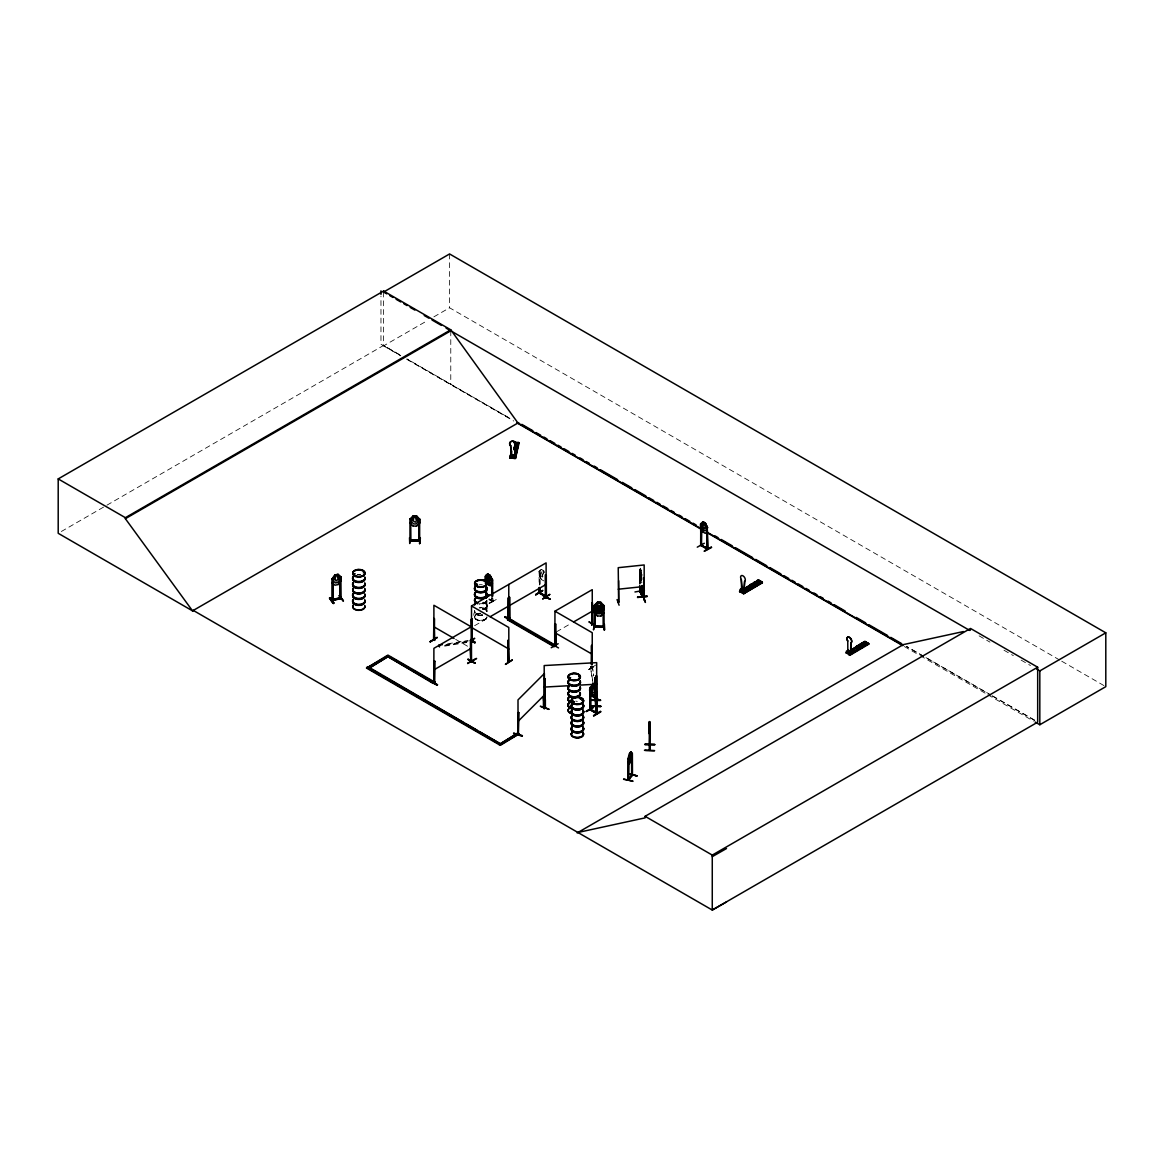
<?xml version="1.0" encoding="UTF-8"?>
<svg xmlns="http://www.w3.org/2000/svg" width="1164" height="1164" viewBox="0 0 1164 1164"><rect width="100%" height="100%" fill="white"/><g stroke="black" fill="none" stroke-linecap="round" stroke-linejoin="round"><path stroke-width="0.75" stroke-dasharray="5 3.75" d="M486.887 608.656L486.916 606.037A6.256 3.608 0 0 0 483.86 602.414M639.793 570.273L640.2 584.706M641.379 573.867L640.258 571.669M474.577 611.158L474.577 611.129A6.155 3.55 0 0 0 482.333 614.563M539.79 584.372L539.805 571.64M482.333 609.63A6.169 3.565 0 0 0 486.901 606.182L486.901 606.124A6.169 3.565 0 0 0 482.333 602.748M640.651 569.4L640.928 575.744L640.753 569.385M640.535 572.833L640.651 578.552M486.901 606.095L486.916 606.066A6.256 3.608 0 0 1 482.347 609.019M639.953 570.811L640.462 568.221L642.15 575.322M639.953 574.23L640.375 571.771L639.531 573.328L640.462 578.464M474.65 610.634L474.752 612.904M474.432 616.978L476.309 614.374L480.732 613.312A6.184 3.565 0 0 0 474.548 616.905A6.184 3.565 0 0 0 480.732 620.47A6.184 3.565 0 0 0 486.916 616.905M486.712 606.968L487.032 605.746A6.256 3.608 0 0 0 482.347 602.355M487.032 617.036C484.53 624.079 470.256 620.441 474.563 612.017M539.005 574.827L541.362 579.585L543.734 570.695L541.435 569.298L539.005 571.408L539.165 585.798M640.928 579.163L640.651 572.819M492.663 597.889C494.802 605.295 489.317 599.664 492.619 600.624M491.688 601.25L491.775 597.67M591.297 666.303L592.331 667.35L592.301 666.39L590.381 667.161L593.014 683.21M639.531 569.909L640.462 568.221M641.32 580.225L642.048 578.697L641.117 573.546L641.786 577.038M641.219 580.356C639.443 575.103 641.379 583.309 642.077 578.784M642.048 582.102C639.109 586.569 639.502 571.83 639.603 569.807L639.647 584.27M486.698 601.322A6.184 3.565 0 0 1 479.132 603.84L483.846 603.519L486.799 601.061M486.174 602.181L486.799 601.308M539.005 571.408L540.038 571.669L539.165 571.437L541.464 569.4L540.242 574.71L543.326 578.493M486.159 601.963L482.347 603.65M541.362 569.341L543.777 570.724L546.091 575.394M491.703 600.653L489.215 598.951M542.919 576.5L541.406 572.804L542.148 570.316L542.991 570.709M491.819 601.322L492.023 597.525M492.488 600.871L489.215 599.518M489.127 603.17C511.374 591.123 474.446 611.988 496.126 599.169M489.127 603.621L496.184 599.562M541.362 579.585L539.165 574.798M591.297 666.521L592.243 666.477M592.243 666.536L592.025 667.539L591.603 666.201M595.721 665.051L588.722 669.489L596.07 665.648M588.824 669.489L595.721 665.342M588.722 669.489L595.764 665.43M61.343 531.497L105.327 506.093M106.899 505.191L383.596 345.432L400.78 355.355M383.596 292.048L383.596 345.883L427.595 320.493M433.866 316.855L449.58 307.791L1060.157 660.308M474.621 625.694L487.047 618.506M556.494 631.834L570.491 623.759M447.543 643.823L468.146 640.462M445.827 644.783L468.146 641.131M444.633 645.453L468.67 641.524M444.633 646.136L468.67 642.208M641.204 570.171L641.073 577.824L639.953 573.372M640.258 571.8L639.633 573.241M639.4 576.66L640.258 581.927M492.372 600.842L488.967 599.096M590.381 667.161L592.301 667.059L593.756 675.978M477.618 620.208L479.117 620.572M541.391 579.512L543.821 580.894M488.967 599.649L492.416 601.613L492.416 598.034M400.547 355.486L380.963 344.224L380.963 296.18M406.818 359.094L510.123 418.502L407.036 358.963M923.678 656.321L906.465 646.413L923.634 656.336M990.986 695.024L925.249 657.209L990.811 695.126M992.543 695.912L1034.811 720.225M1061.743 661.21L1105.8 686.658M979.084 635.85L989.982 642.135M1003.994 650.225L1013.349 655.623M1021.134 660.119L1030.475 665.517M992.368 696.014L1034.549 720.371M383.596 345.883L400.78 355.806M407.036 359.414L513.775 421.033M904.37 646.544L918.541 654.735M920.127 655.638L986.272 693.831M987.843 694.748L1033.516 721.113M455.648 639.356L468.088 646.544M542.919 570.753L543.704 574.114M486.712 604.407L487.032 605.629M486.712 610.358L487.032 611.551A6.256 3.608 0 0 0 479.117 607.986M486.916 605.28L486.901 600.42M639.953 576.791C641.524 590.628 641.568 570.927 640.622 576.908C640.054 566.635 639.516 583.28 640.607 577.897L641.189 581.36L641.204 573.59M592.301 666.39L593.756 675.295M590.381 666.492L593.014 682.541M639.967 569.851L639.88 584.764M591.749 666.201L591.719 667.001M540.038 571.669L540.038 584.226M539.398 571.306L539.398 585.652M486.901 606.182L486.887 611.129A6.155 3.55 0 0 0 479.146 607.695M450.774 330.823L450.774 384.658M449.58 253.956L449.58 307.791M357.203 574.812A6.256 3.608 0 0 1 360.433 574.812M357.217 574.521A6.155 3.55 0 0 1 360.404 574.521M479.132 584.808A6.169 3.565 0 0 1 482.333 584.808M486.654 600.755A6.126 3.536 0 0 1 482.318 603.258M486.698 600.9A6.184 3.565 0 0 1 482.333 603.418M480.732 613.544A6.169 3.565 0 0 0 474.563 617.109A6.169 3.565 0 0 0 480.732 620.674A6.169 3.565 0 0 0 486.901 617.109L486.872 616.774A6.14 3.55 0 0 1 480.732 620.31A6.14 3.55 0 0 1 474.592 616.76A6.14 3.55 0 0 1 480.732 613.21M482.347 614.97A6.256 3.608 0 0 1 474.476 611.478M482.333 615.567A6.169 3.565 0 0 1 474.781 611.202M482.333 608.685A6.169 3.565 0 0 1 486.698 611.202M482.347 615.276A6.256 3.608 0 0 1 474.694 610.853M482.347 608.292A6.256 3.608 0 0 1 486.77 610.853M486.872 600.726A6.14 3.55 0 0 1 479.146 604.145M483.817 602.108A6.169 3.565 0 0 1 486.858 605.658A6.169 3.565 0 0 1 482.333 608.627M486.988 605.847A6.256 3.608 0 0 1 482.347 609.325M575.816 701.121A6.169 3.565 0 0 1 577.3 701.47"/><path stroke-width="1.5" d="M649.337 727.878L649.497 721.607L649.73 750.416L649.614 744.756M595.735 684.665L595.561 679.252L595.561 683.719M654.488 750.795C639.123 748.932 643.241 751.406 654.503 750.518M595.371 680.925L595.517 678.627M649.454 728.519L649.497 726.583M510.487 456.07L515.492 456.55L515.492 455.153L515.099 456.244L510.967 455.924L510.589 454.775L510.603 457.481L514.75 457.801L517.893 444.764M649.599 731.85L649.497 723.542L649.381 733.771L649.701 726.525M595.313 679.98L595.473 677.448L595.604 679.441M631.543 753.894L631.659 775.544L632.459 775.122L632.372 753.574L630.699 751.697L628.735 757.735L628.575 780.244L632.416 775.049M409.815 519.26L413.118 515.827L411.547 521.879L413.729 523.931L415.883 523.975L418.022 521.967L416.479 515.885L413.118 515.885M410.834 519.26L409.932 519.289L410.979 519.159M409.495 537.739L409.728 543.515L409.917 537.695M410.747 540.809L410.077 539.747L409.961 540.809L419.753 540.707M410.965 539.79L419.738 540.125L410.004 539.761M416.421 526.041L419.768 522.767L416.465 526.186L413.176 525.983M415.33 516.394L416.421 520.89L415.315 522.199L413.191 520.832L414.238 516.38M418.749 519.362L419.651 519.173L418.691 519.144L418.851 540.925M418.691 540.663L418.865 539.878M420.379 537.913L419.622 543.661L419.884 537.506M420.015 537.899L419.622 543.661M603.17 605.556L604.131 605.746L600.828 602.283L597.481 602.225L594.178 605.644L595.197 605.687M604.116 612.642L600.828 616.062L597.467 616.003L594.178 612.54L594.178 605.586M595.255 627.207L595.27 605.426L594.324 605.426L597.525 602.312L600.828 602.341L602.385 608.365L600.246 610.373L598.078 610.329L595.895 608.263L597.481 602.225M594.295 623.759L593.524 629.899L594.353 624.195M595.313 627.163L595.299 626.159L594.222 626.174L594.309 627.207L604.116 627.105M604.101 626.523L594.426 626.145M595.211 626.188L604.116 626.319M600.828 612.526C596.623 613.966 591.036 607.87 597.525 605.789L600.828 605.76C607.39 607.972 601.788 614.126 597.525 612.38M597.525 615.858L594.178 612.482M598.587 606.313L599.678 606.269L600.769 609.194L599.678 612.002L597.539 610.649L598.587 606.255M599.678 602.792L602.385 609.223L602.385 611.784L600.246 613.792L598.078 613.748L595.895 611.682L595.895 609.121L598.602 602.777M600.828 616.062L604.116 612.701M604 605.775L603.054 605.527L603.199 627.352L604.101 627.309L604 605.571M603.127 627.309L603.898 627.076M604.014 609.31L600.769 612.497M604.247 623.904L604.509 630.073L604.305 623.948M741.293 579.483L741.643 590.221L744 591.545L744.625 581.36A3.303 1.921 59.5 0 0 744.625 577.548A3.303 1.921 59.5 0 0 741.293 575.671A3.303 1.921 59.5 0 0 741.293 579.483L742.283 589.944L741.075 589.333L741.075 591.69L741.235 589.231L742.312 589.842C741.832 596.696 743.418 585.216 739.838 589.872L740.26 591.865L759.525 581.098L740.711 592.127L739.562 591.487L758.564 579.948L762.1 581.956L762.391 582.698L743.636 593.756L762.333 582.698M744.625 581.36L744 591.545M848.716 650.822L848.003 651.476L850.593 652.931L851.088 642.819A3.303 1.921 59.5 0 0 851.088 639.021A3.303 1.921 59.5 0 0 847.756 637.13A3.303 1.921 59.5 0 0 847.756 640.942L847.61 641.029A3.303 1.921 59.5 0 1 847.61 637.217A3.303 1.921 59.5 0 1 850.942 639.109A3.303 1.921 59.5 0 1 850.942 642.906L850.447 653.019L847.814 651.709L849.167 650.967M644.929 744.611L654.837 744.451L644.929 744.16M649.367 750.329L649.497 721.607L649.41 731.239L649.337 730.439M649.57 723.702L649.599 721.607M701.412 524.178L701.368 545.814L701.63 527.685M486.159 598.049L486.072 576.253M595.502 684.301L595.371 682.439M596.07 691.518L597.074 692.013L596.07 691.809M514.532 456.375L515.245 445.928A3.303 2.663 13 0 0 515.245 442.116A3.303 2.663 13 0 0 510.618 441.767A3.303 2.663 13 0 0 510.618 445.579L511.302 455.997M332.075 579.134L333.064 578.814L331.944 578.959L331.973 600.697L331.9 599.649L340.979 597.525M595.604 689.51L595.371 677.448L595.43 692.158M595.357 679.048L595.473 677.448L595.284 679.383M544.243 708.672L544.388 673.505L518.009 699.884L518.009 734.499M544.767 707.465L543.908 708.498M595.561 686.28L595.473 687.08L595.313 682.541M741.744 588.751C744.422 590.308 738.5 590.657 742.879 589.464M741.584 590.104L741.774 590.468M742.312 589.348L741.526 589.741L742.254 589.872M848.178 651.942L848.134 651.069L848.105 651.942M618.288 601.715L618.739 602.501L618.666 580.72M618.637 602.239L618.23 567.683L644.172 564.962L644.201 599.838L644.172 578.042M512.32 455.444C513.077 455.269 513.077 454.222 512.378 455.982M512.931 455.444L512.582 454.731L512.567 456.055M632.809 780.971L623.569 779.313M623.744 779.022L632.794 781.364M595.342 701.135L595.881 696.465M595.662 705.704L595.706 696.712L596.826 696.669M522.141 736.23L513.557 733.407L522.389 735.604M522.374 735.939L513.775 733.16M353.667 574.565L353.929 573.663L354.496 574.23M363.386 572.935L363.779 572.339M475.305 584.474L476.12 583.877M476.571 583.906C478.302 584.532 473.603 583.906 476.571 584.779M476.862 584.474L476.774 584.037M485.155 583.004L485.621 582.873M569.24 677.463L570.229 678.379L570.593 677.623M570.331 678.001L569.429 677.303M572.121 702.038L572.484 701.223M572.281 702.154L572.659 701.194L572.528 702.008A6.169 3.565 0 0 1 568.876 696.843M579.308 676.575L578.799 676.662M578.915 676.706L579.119 676.299M582 700.524L582.451 699.826L582.509 700.597M511.272 456.128L510.618 445.579M511.447 452.796L509.919 458.078L511.418 451.225M509.963 458.063L511.753 451.079M511.767 453L510.545 458.121L510.603 456.361M510.821 458.121L511.578 454.702L511.127 457.976M512.858 456.07L512.771 455.022M515.216 446.045L515.245 445.928A3.303 2.663 13 0 0 515.216 442.247A3.303 2.663 13 0 0 510.589 441.884A3.303 2.663 13 0 0 510.589 445.696M513.426 455.342C509.119 454.062 514.59 461.366 513.455 455.197M516.976 446.278L513.862 458.369L516.54 446.394M513.906 458.354L518.096 443.048M514.75 457.801L517.704 444.75M513.761 442.131L518.664 442.509L515.434 458.485L519.057 443.12L514.037 442.771M515.172 458.267L518.664 442.509M631.659 774.758L632.416 774.264L628.138 780.2L628.08 758.593L629.346 753.457M632.11 753.384L630.699 761.94L629.346 763.715L628.036 762.042L629.346 763.715M437.417 684.694L430.404 680.62M474.403 638.338L470.562 640.564L475.028 642.601M470.562 639.516L475.072 642.237L470.809 639.894M511.985 621.372C496.053 611.798 511.462 620.732 512.873 620.805M505.292 616.76L512.611 620.95M551.416 643.881L558.516 647.926M703.711 522.738L702.969 526.725L704.467 528.922L705.253 526.55L703.784 522.694M488.516 575.031L487.76 579.017L489.287 581.214L490.073 578.828L488.589 574.987M849.298 651.302L848.949 650.589M848.774 653.659L847.698 653.062L847.698 650.705L848.774 651.316C849.487 657.893 847.45 650.036 848.963 650.88C848.265 653.193 848.527 650.138 849.269 651.142M639.647 586.059L640.229 591.865M641.917 596.346L642.572 595.997L640.011 591.341M628.866 779.036L628.094 779.371L628.88 779.778M650.065 745.222L650.094 744.043M649.788 750.285L650.138 744.829M329.499 598.078C332.177 596.332 337.444 611.26 329.499 598.092L333.311 603.316M329.921 597.918L333.792 602.792M333.733 603.185L329.95 597.874M589.799 691.62C588.504 686.906 594.004 682.293 590.948 691.474L592.505 694.384L594.047 695.257L595.575 694.093L595.502 679.383L595.502 682.802M704.307 543.268L697.265 547.167M430.156 641.83L437.126 637.436M474.723 638.454L470.562 640.244L470.736 661.967L470.562 640.244M535.673 594.789L542.613 590.73M558.167 643.707L551.227 647.737M586.452 711.539L593.364 707.494M515.768 448.868L513.877 448.242M543.093 697.425L544.068 703.114L543.515 697.047M543.501 697.382L544.214 701.659M544.577 702.678L543.559 697.003M434.23 639.633L433.575 639.196L434.623 639.473M434.521 618.71L434.361 640.433L433.561 640.011L433.896 618.346L434.608 640.287L433.823 639.051M434.623 640.258L433.823 639.836M471.857 641.073L471.435 639.734L471.507 661.516M539.645 592.549L539.863 593.378L539.79 587.951M539.165 587.587L539.092 593.014L550.208 599.3L542.773 595.066M540.125 592.418L539.325 592.01M539.689 593.32L540.038 587.82M508.421 661.458L508.639 661.501M546.003 596.128L539.863 592.825L546.12 596.157M539.325 592.796L546.353 596.885M555.432 644.667L554.617 645.162L555.417 645.569M554.631 645.918L555.417 646.355L554.952 624.282M555.65 646.224L555.577 623.919L555.577 646.093M590.817 693.831L590.585 710.171L590.177 688.084L589.842 709.749L590.104 708.789L590.643 709.604M596.23 712.601L597.161 712.761L590.89 709.458M596.041 684.141L596.186 713.401L596.434 695.243M596.361 712.572L590.192 709.574L597.161 713.547L597.074 692.013M700.99 544.417L701.456 545.028M701.63 524.091L700.757 523.858L700.67 545.392L707.581 549.393L707.145 548.244M706.883 548.2L700.99 545.203L707.93 549.219L707.217 527.321L707.581 549.393M707.203 548.011L707.916 548.477L701.456 545.247M340.135 597.699L341.11 597.714M518.46 712.514L518.271 734.644L518.751 712.615L518.009 712.965L518.751 712.615M544.708 708.25L543.894 708.061M434.288 682.308L434.856 681.929M509.745 618.055L508.537 618.739M555.112 645.991L555.912 645.569L554.879 644.987M591.545 624.69L592.316 623.453M518.795 733.451L518.417 733.771M857.999 646.806L859.832 646.282L859.629 647.504M354.103 574.696L354.991 573.808M569.429 677.972L570.404 677.739M578.959 676.066L579.57 676.226M572.368 701.688L573.634 702.154M573.779 702.038L573.11 701.164L573.91 701.761M334.985 574.987L333.573 581.403L335.596 582.946L337.589 582.466L339.568 579.963L338.084 574.405L334.985 574.987L331.944 579.134L335.028 575.045L338.084 574.245L341.168 576.98L341.168 580.399L338.127 584.546L334.985 585.23L331.987 582.611M630.248 752.817L629.811 759.132L630.35 752.832M628.182 758.608L628.851 758.215L628.036 758.622M632.372 753.574L631.703 753.966L630.699 751.697M594.44 692.391L592.869 692.827C591.778 691.925 591.661 686.047 593.64 687.531L594.44 690.892M430.069 681.202L437.082 685.29L437.46 684.621M594.178 609.121L597.481 605.702L598.587 608.568L600.769 607.288L600.828 605.76L604.116 609.281M543.952 687.036L544.694 686.687M518.009 721.418L544.388 695.039M515.623 449.013L515.419 447.907L513.877 448.024M632.096 774.817L632.154 775.544M631.921 775.049L628.895 779.138M471.755 640.709L472.38 627.454M433.896 682.089L434.594 681.755M434.376 682.584L434.769 661.196L433.896 661.414L434.769 661.196M509.672 618.812L508.101 619.437L508.173 597.86L509.439 597.132L508.421 598.005L508.348 619.583L509.192 618.39M507.504 619.815L508.799 618.942L508.101 619.437L555.49 645.947L554.122 646.733L507.504 619.815L509.046 618.477M509.439 597.132L509.643 618.87L509.672 597.278M470.314 648.304L470.853 661.137M545.407 597.903L545.349 574.798L546.294 575.234L546.411 597.67L545.407 597.903L546.178 597.452L546.105 562.881L471.507 605.949L471.507 627.672M554.879 645.86L554.952 611.187L592.243 589.653L592.316 624.239M555.883 645.627L555.825 632.692M591.618 624.617L592.578 624.413L592.243 602.748L591.792 624.821L592.447 624.486M707.537 531.221L705.282 533.374L702.954 531.933L700.582 527.234L700.655 523.785L702.998 521.719L705.355 523.072L707.697 527.845L705.282 523.131L702.911 521.763L701.805 527.117L703.347 530.042L704.875 530.929L706.388 529.766L705.355 523.072M485.519 576.151C487.061 577.213 484.311 574.9 487.789 574.012L490.146 575.438L492.532 580.123L490.102 575.409L487.76 574.158L485.446 576.195L485.373 579.541L487.716 584.299L485.373 579.541M492.445 583.455L490.073 585.536L487.832 584.183L490.175 585.608L492.372 583.499M596.754 695.548L594.469 697.702L592.112 696.29L589.784 691.562L592.185 696.247M544.068 699.404L545.174 699.331L544.33 699.651M544.068 700.19L545.072 700.131M595.822 697.294L596.826 697.454L595.866 697.527M632.067 775.573L632.008 753.355M472.38 640.418L471.435 639.822M471.435 660.861L470.707 660.264M518.286 443.062L519.057 443.12M513.819 458.34L514.532 458.398M544.388 708.643L544.185 665.561L596.681 662.636L596.623 697.498M331.987 600.406L332.016 599.649M410.063 540.794L419.637 540.911L419.651 519.173M739.547 591.457L743.636 593.756M739.635 591.516L758.564 580.239L762.1 582.233L742.428 593.087L762.1 582.218M846.097 652.989L848.774 651.316M866.351 644.39L848.92 654.575L867.878 643.299L868.795 644.158L868.548 643.416L865.012 641.422L850.782 650.225M850.695 650.152L865.012 641.699L865.929 642.572M848.862 654.517L849.866 654.91M868.344 643.91L865.012 641.699M741.803 590.148L745.28 592.156L745.004 590.599L743.098 592.84L740.115 591.152L742.021 588.911M749.892 585.056C760.31 589.639 744.844 585.623 751.799 583.935L755.334 586.22L751.799 583.935M753.486 582.946C763.904 587.529 748.437 583.513 755.392 581.825L758.928 584.095L755.392 581.825M756.658 581.083C767.076 585.652 751.609 581.636 758.564 579.948M759.03 580.851L740.551 591.85M761.882 582.451L743.098 593.436L743.374 591.879L745.28 590.759M744.247 591.967L761.416 581.825M744.436 592.403L762.1 581.956M595.575 691.532L594.542 687.415L592.069 686.105L592.069 696.348M596.754 692.187L594.542 687.415L594.513 697.556M865.71 642.091L846.694 653.31L846.301 651.345L848.207 650.21M851.728 653.615L851.451 652.058L849.56 654.299L846.577 652.611L848.469 650.37M847.756 640.942L847.829 651.694L848.716 651.229M856.355 646.529C866.773 651.098 851.306 647.082 858.246 645.409L861.782 647.679L858.246 645.409M859.949 644.405C870.366 648.988 854.9 644.972 861.84 643.285L865.376 645.569L861.84 643.285M863.121 642.543C873.538 647.111 858.072 643.095 865.012 641.422M863.732 643.095L846.781 653.368M846.999 653.324L864.183 643.183M864.43 643.474L846.519 653.237M868.795 644.158L850.055 655.216L849.836 653.339L851.728 652.218M849.371 654.823L868.548 643.416M868.562 643.677L849.604 654.968L846.301 652.742M485.373 576.122L485.519 581.534M490.146 575.438L491.208 582.044L489.695 583.208L488.153 582.335L486.596 579.425L487.789 574.012L490.175 585.608M492.663 596.099L492.663 579.948L491.688 579.468L492.416 596.23M485.868 596.943L489.04 595.095L486.014 598.049M486.174 597.059L488.996 595.11M430.229 641.946L437.169 637.436L430.229 641.495M471.26 626.087L471.26 619.175L472.133 618.666M546.163 578.814L546.294 575.234M471.973 641.117L471.507 619.03M535.731 594.891L542.686 590.381L535.731 594.44M504.943 617.371L505.525 616.614M542.773 595.517L550.165 599.271M549.772 594.455L542.773 598.907M467.87 659.435L475.29 663.218L468.248 659.217M467.666 663.116C480.281 657.558 478.87 656.001 467.666 663.567M508.319 661.734L508.173 640.2L508.421 662.243L508.814 661.283M554.748 646.02L554.704 624.413L555.577 623.919M591.865 624.792L592.491 602.879M512.276 659.799L505.671 664.411M589.304 622.071L596.346 626.087L588.969 621.867M591.37 664.615L591.603 645.453L592.01 663.247M586.511 711.233L593.058 707.392M586.118 711.451L593.451 707.159M596.23 713.387L597.074 713.517M593.538 715.685L600.537 711.248M600.871 711.801L593.931 715.889M193.399 610.474L192.642 610.925L58.2 533.301L58.2 478.913L383.596 291.044L450.774 329.819L517.951 422.998L701.616 529.038M383.596 291.044L383.596 292.048L449.58 253.956L1105.8 632.823L1105.8 686.658L1039.816 724.75L1035.102 722.015M58.2 478.913L125.377 517.689L450.774 329.819M726.511 901.925L712.266 910.044L193.311 610.431L192.54 610.867L125.377 518.693L450.774 330.823M192.54 610.867L518.707 422.561M499.007 744.567L517.645 733.116L519.013 733.902L500.36 745.353L366.558 668.107L387.932 655.085L434.55 682.002L433.197 682.788L386.579 655.87L433.197 683.472L434.55 682.686L434.521 661.05M366.558 668.107L367.926 666.637L500.36 743.781M369.483 666.419L386.579 656.554M471.26 661.385L471.187 626.799L433.896 648.333L433.823 682.992L434.769 682.73M490.16 616.716L546.105 584.415M433.896 669.867L471.187 648.333M700.582 523.829L701.004 545.261M700.743 527.205L703.027 531.89M573.59 621.954L592.243 611.187M707.814 549.146L706.897 548.942L706.854 527.19M711.655 547.458L704.307 551.343M704.336 550.936L711.35 546.92M507.504 619.132L554.122 646.049L555.49 645.263L508.857 618.346M500.549 743.665L517.645 733.116M366.558 667.423L500.36 744.669L519.013 733.902M577.169 832.929L903.337 644.609L963.428 631.543M577.926 832.478L645.103 817.87L645.103 816.313L970.5 628.444L1037.677 667.219L1037.677 722.175L712.266 910.044L712.266 855.089L1037.677 667.219M970.5 630L969.743 630.452L446.088 328.117M1036.702 669.111L1039.816 670.915L1105.8 632.823M515.623 448.795L514.081 448.911M712.266 856.66L726.511 848.541M640.229 591.952L640.2 586.511M595.401 700.612L595.692 706.184M595.779 701.121L595.342 696.814L597.263 696.698L595.342 697.483M628.575 778.832L628.458 780.273L628.545 758.142M509.745 618.2L508.101 618.651M573.576 702.038L573.183 702.168M332.016 600.435L340.979 598.311M332.962 600.508L332.933 578.697M509.439 617.88L509.061 619.204L508.799 597.496M508.697 619.059L508.799 584.415M470.853 661.923L470.954 640.025M515.419 448.911L514.328 448.998M514.459 442.8L514.764 442.655M514.808 458.441L514.75 456.681M340.179 576.98L340.223 598.762L340.048 577.009L341.168 576.98M341.008 576.995L340.048 577.009M339.146 595.779L343.453 600.93L339.641 595.604M332.191 599.897L339.961 598.005M332.191 600.682L341.11 598.5L340.877 576.806M476.745 584.954L475.349 584.619M470.969 661.603L470.896 660.774M439.483 646.966L438.959 645.234L442.393 644.667M634.962 591.967L644.434 590.279M642.15 596.055L642.543 596.826L642.484 586.03M637.566 597.161L647.257 596.448L637.581 597.234M340.834 598.325L340.877 597.554M643.736 578.101L643.867 599.882L644.23 578.246M617.051 599.576L619.103 605.222M643.619 596.841L645.423 602.457L643.401 596.783M410.892 540.823L410.703 519.289M419.535 540.969L419.651 539.878M618.23 589.217L644.172 586.496M604.043 627.352L603.912 626.261M518.315 734.6L518.315 713.066M467.928 659.333L474.956 663.305M859.367 647.344L857.999 646.587L859.832 646.515M572.703 701.223L573.546 701.761M545.072 678.597L544.185 678.641L545.101 678.787L545.203 699.753M595.779 692.144L595.793 675.775L596.725 675.92L596.899 713.721L589.93 709.749M596.303 694.515L597.86 700.161L596.434 694.457M433.896 639.88L433.896 605.265L471.187 626.799M508.101 661.69L508.872 662.141L508.799 627.483L471.507 605.949M508.523 662.243L508.173 640.2M544.185 687.095L567.712 685.785M580.385 685.087L596.681 684.185M596.783 713.692L596.448 712.353M600.508 700.001L590.628 700.19L600.508 700.452M590.614 700.335L600.508 700.306M590.963 705.908L600.871 706.475L590.963 705.981M600.857 706.141L590.963 706.33L600.871 706.461M543.442 707.363L545.363 707.363M414.238 516.438L415.315 516.452M598.587 602.836L599.678 602.85M649.454 722.771L649.497 725.085M649.396 728.853L649.396 728.446M649.396 732.272L649.381 733.771M644.929 744.465L654.823 744.785M618.346 601.744L618.346 602.53M515.041 443.819L518.3 444.342L515.041 444.095M514.794 444.852L518.067 445.39L514.794 445.128M514.444 446.409L517.704 446.947L514.444 446.685M514.11 447.791L517.383 448.315M513.761 449.348L517.02 449.871L513.761 449.624M354.598 573.634L353.492 574.216M569.531 678.306L568.861 677.812M603.127 626.523L602.996 627.294M594.309 627.207L594.324 605.426M339.219 595.677L343.016 600.959M636.839 776.024L627.76 773.42M640.054 591.443L642.572 596.783L642.091 596.099M639.807 591.981L639.967 586.001M642.252 585.521L642.179 596.899L641.917 585.579M332.715 600.275L332.759 578.755M604.334 624.282L604.058 630M753.384 585.041C749.616 584.168 753.632 587.936 753.559 584.954M592.112 686.222L594.426 687.531M471.682 640.753L475.072 642.688M470.46 640.491L474.723 642.834M434.841 682.119L434.187 683.093L434.143 661.559M383.596 292.048L386.724 293.852M389.853 295.656L392.981 297.46M396.095 299.264L400.78 301.971M403.908 303.775L407.036 305.579M410.164 307.383L414.85 310.09M424.22 315.502L428.905 318.209M432.033 320.013L441.403 325.411M521.85 424.365L532.836 430.709M535.978 432.528L540.693 435.249M543.821 437.053L546.964 438.872M550.106 440.676L554.821 443.397M557.963 445.215L561.092 447.034M564.234 448.838L568.949 451.559M572.091 453.378L575.22 455.182M579.934 457.903L583.077 459.722M586.22 461.526L589.348 463.345M594.062 466.066L597.205 467.87M600.348 469.689L617.618 479.655M622.318 482.376L631.746 487.818M634.875 489.622L645.875 495.966M649.003 497.785L653.717 500.505M656.86 502.31L660.003 504.128M663.145 505.947L667.845 508.653M670.988 510.472L674.131 512.291M678.83 514.997L681.973 516.816M685.116 518.635L689.83 521.356M692.973 523.16L696.101 524.979M714.943 535.847L718.086 537.666M721.229 539.47L732.214 545.814M735.357 547.633L752.628 557.6M755.756 559.418L766.756 565.762M769.884 567.566L780.884 573.925M784.012 575.729L788.726 578.45M791.869 580.269L795.012 582.073M798.155 583.892L802.854 586.612M805.997 588.417L809.14 590.235M813.84 592.956L816.983 594.76M820.125 596.579L823.268 598.383M827.982 601.104L831.111 602.923M834.253 604.727L845.239 611.085M856.238 617.429L865.652 622.856M868.795 624.675L887.637 635.544M890.766 637.363L901.765 643.707M707.901 532.661L902.566 645.06M516.918 422.852L701.194 529.242M707.494 532.879L902.798 645.642M554.952 611.187L592.243 632.721L592.243 664.833M554.952 632.721L592.243 654.255M471.507 627.483L508.799 649.017M433.896 626.799L454.091 638.469M389.489 656.656L408.142 667.423M411.241 669.227L433.008 681.784M645.103 816.313L712.266 855.089M369.483 668.209L380.395 674.509M383.509 676.313L462.966 722.189M466.08 723.993L476.993 730.279M480.106 732.083L498.803 742.879M409.961 540.765L409.975 519.028M753.559 585.172L751.508 585.507L753.675 585.099M472.104 640.869L471.58 639.894M700.757 545.421L700.684 544.577M515.507 458.456L509.861 458.049M594.178 609.005L597.481 612.526M542.831 598.878L549.728 594.397M416.479 515.885L419.768 519.406M416.421 515.972L419.666 519.435M409.83 522.607L413.118 526.143M593.611 715.656L600.493 711.626M628.735 760.296L629.578 761.198L631.324 756.862L630.67 751.813M512.291 660.148L505.38 664.251M860.021 646.413L859.367 647.577L857.97 646.748M341.168 580.399L338.127 584.546M848.483 651.316L847.523 650.792L847.523 653.149M594.469 687.458L596.826 692.202M471.58 640.578L472.104 641.64L472.148 619.394M438.959 645.234L439.483 646.296M642.15 596.841L639.618 590.599M548.928 709.385L540.3 706.257L548.884 709.08M649.57 745.207L650.05 723.222M595.211 684.214L596.099 689.568M596.681 693.133L597.263 696.698M596.681 693.802L597.263 697.382M593.305 684.33L593.887 687.895M593.014 683.21L593.596 686.775M647.14 596.055L637.581 597.539M1039.816 670.915L1039.816 724.75M851.451 652.058L851.451 653.179M745.004 590.599L745.004 591.719M707.217 527.321L707.217 548.855M591.603 645.453L591.603 664.469M590.177 688.084L590.279 709.633M545.8 595.619L545.698 598.063L545.654 574.871M539.398 587.456L539.398 592.84M492.023 579.585L492.023 595.735M491.717 579.512L491.775 595.866M486.407 581.767L486.479 597.947M485.766 576.02L485.766 581.403M471.755 619.175L471.755 626.087M419.768 519.348L419.768 522.825M380.963 290.84L380.963 294.405M125.377 517.689L125.377 518.693M364.769 583.979A6.155 3.55 0 0 1 358.017 588.417A6.155 3.55 0 0 1 353.478 583.12M364.769 588.955A6.169 3.565 0 0 1 358.003 593.407A6.169 3.565 0 0 1 353.478 588.096M364.739 588.62A6.126 3.536 0 0 1 358.017 593.043A6.126 3.536 0 0 1 353.507 587.762M364.856 583.615A6.256 3.608 0 0 1 358.003 588.126A6.256 3.608 0 0 1 353.39 582.742M364.856 583.309A6.256 3.608 0 0 1 358.003 587.82A6.256 3.608 0 0 1 353.39 582.437M364.769 582.975A6.169 3.565 0 0 1 358.003 587.427A6.169 3.565 0 0 1 353.478 582.116M364.769 578.028A6.155 3.55 0 0 1 358.017 582.48A6.155 3.55 0 0 1 353.478 577.169M364.856 577.664A6.256 3.608 0 0 1 358.003 582.189A6.256 3.608 0 0 1 353.39 576.806M364.856 577.359A6.256 3.608 0 0 1 358.003 581.884A6.256 3.608 0 0 1 353.39 576.5M364.769 577.038A6.169 3.565 0 0 1 358.003 581.491A6.169 3.565 0 0 1 353.478 576.18M364.783 589.188A6.184 3.565 0 0 1 358.003 593.64A6.184 3.565 0 0 1 353.463 588.329M364.769 600.915A6.155 3.55 0 0 1 358.017 605.353A6.155 3.55 0 0 1 353.478 600.057M364.769 605.891A6.169 3.565 0 0 1 358.003 610.343A6.169 3.565 0 0 1 353.478 605.033M364.739 605.556A6.126 3.536 0 0 1 358.017 609.98A6.126 3.536 0 0 1 353.507 604.698M364.856 600.551A6.256 3.608 0 0 1 358.003 605.062A6.256 3.608 0 0 1 353.39 599.678M364.856 600.246A6.256 3.608 0 0 1 358.003 604.756A6.256 3.608 0 0 1 353.39 599.373M364.769 599.911A6.169 3.565 0 0 1 358.003 604.363A6.169 3.565 0 0 1 353.478 599.053M364.769 594.964A6.169 3.565 0 0 1 358.003 599.416A6.169 3.565 0 0 1 353.478 594.106M364.856 594.6A6.256 3.608 0 0 1 358.003 599.125A6.256 3.608 0 0 1 353.39 593.742M364.856 594.295A6.256 3.608 0 0 1 358.003 598.82A6.256 3.608 0 0 1 353.39 593.436M364.769 593.975A6.169 3.565 0 0 1 358.003 598.427A6.169 3.565 0 0 1 353.478 593.116M364.943 590.41A6.126 3.536 0 0 1 357.232 593.829A6.126 3.536 0 0 1 353.507 588.649M486.072 593.407A6.169 3.565 0 0 1 480.732 598.747A6.169 3.565 0 0 1 475.392 593.407M477.662 602.908A6.155 3.55 0 0 1 475.407 598.049M486.145 593.043A6.256 3.608 0 0 1 480.732 598.456A6.256 3.608 0 0 1 475.319 593.043M486.145 592.738A6.256 3.608 0 0 1 480.732 598.151A6.256 3.608 0 0 1 475.319 592.738M486.072 592.418A6.169 3.565 0 0 1 480.732 597.758A6.169 3.565 0 0 1 475.392 592.418M486.072 587.471A6.169 3.565 0 0 1 480.732 592.811A6.169 3.565 0 0 1 475.392 587.471M486.145 587.092A6.256 3.608 0 0 1 480.732 592.52A6.256 3.608 0 0 1 475.319 587.092M486.145 586.787A6.256 3.608 0 0 1 480.732 592.214A6.256 3.608 0 0 1 475.319 586.787M486.072 586.467A6.169 3.565 0 0 1 480.732 591.821A6.169 3.565 0 0 1 475.392 586.467M474.694 604.902A6.256 3.608 0 0 1 475.319 604.029M474.694 604.596A6.256 3.608 0 0 1 475.319 603.723M474.781 604.276A6.155 3.55 0 0 1 475.407 603.418M477.662 603.796A6.155 3.55 0 0 1 475.407 598.936M582.742 710.695A6.155 3.55 0 0 1 577.417 716.035A6.155 3.55 0 0 1 572.091 710.695M582.771 715.467A6.184 3.565 0 0 1 577.417 720.822A6.184 3.565 0 0 1 572.062 715.467M582.728 715.351A6.126 3.536 0 0 1 577.417 720.662A6.126 3.536 0 0 1 572.106 715.351M582.829 710.331A6.256 3.608 0 0 1 577.417 715.744A6.256 3.608 0 0 1 572.004 710.331M582.829 710.025A6.256 3.608 0 0 1 577.417 715.438A6.256 3.608 0 0 1 572.004 710.025M582.742 709.705A6.155 3.55 0 0 1 577.417 715.031A6.155 3.55 0 0 1 572.091 709.705M582.742 704.758A6.155 3.55 0 0 1 577.417 710.098A6.155 3.55 0 0 1 572.091 704.758M582.829 704.38A6.256 3.608 0 0 1 577.417 709.807A6.256 3.608 0 0 1 572.004 704.38M582.829 704.075A6.256 3.608 0 0 1 577.417 709.502A6.256 3.608 0 0 1 572.004 704.075M582.757 703.754A6.169 3.565 0 0 1 577.417 709.109A6.169 3.565 0 0 1 572.077 703.754M582.771 715.918A6.184 3.565 0 0 1 577.417 721.258A6.184 3.565 0 0 1 572.062 715.918M582.742 727.631A6.155 3.55 0 0 1 577.417 732.971A6.155 3.55 0 0 1 572.091 727.631M582.771 732.607A6.184 3.565 0 0 1 577.417 737.961A6.184 3.565 0 0 1 572.062 732.607M582.829 727.267A6.256 3.608 0 0 1 577.417 732.68A6.256 3.608 0 0 1 572.004 727.267M582.829 726.962A6.256 3.608 0 0 1 577.417 732.374A6.256 3.608 0 0 1 572.004 726.962M582.742 726.642A6.155 3.55 0 0 1 577.417 731.967A6.155 3.55 0 0 1 572.091 726.642M582.742 721.695A6.155 3.55 0 0 1 577.417 727.034A6.155 3.55 0 0 1 572.091 721.695M582.829 721.316A6.256 3.608 0 0 1 577.417 726.743A6.256 3.608 0 0 1 572.004 721.316M582.829 721.011A6.256 3.608 0 0 1 577.417 726.438A6.256 3.608 0 0 1 572.004 721.011M582.757 720.691A6.169 3.565 0 0 1 577.417 726.045A6.169 3.565 0 0 1 572.077 720.691M582.742 716.224A6.155 3.55 0 0 1 577.417 721.549A6.155 3.55 0 0 1 572.091 716.224M580.181 687.706A6.169 3.565 0 0 1 573.416 692.158A6.169 3.565 0 0 1 568.876 686.847M568.876 691.62A6.184 3.565 0 0 0 573.416 696.945A6.184 3.565 0 0 0 580.196 692.478A6.14 3.55 0 0 1 573.416 696.77A6.14 3.55 0 0 1 568.905 691.474M580.269 687.342A6.256 3.608 0 0 1 573.401 691.853A6.256 3.608 0 0 1 568.803 686.469M580.269 687.036A6.256 3.608 0 0 1 573.401 691.547A6.256 3.608 0 0 1 568.803 686.163M580.181 686.702A6.169 3.565 0 0 1 573.416 691.154A6.169 3.565 0 0 1 568.876 685.843M580.167 681.755A6.155 3.55 0 0 1 573.416 686.207A6.155 3.55 0 0 1 568.89 680.896M580.269 681.406A6.256 3.608 0 0 1 573.401 685.916A6.256 3.608 0 0 1 568.803 680.533M580.269 681.1A6.256 3.608 0 0 1 573.401 685.611A6.256 3.608 0 0 1 568.803 680.227M580.181 680.765A6.169 3.565 0 0 1 573.416 685.218A6.169 3.565 0 0 1 568.876 679.907M580.196 692.929A6.184 3.565 0 0 1 573.416 697.382A6.184 3.565 0 0 1 568.876 692.071M572.63 708.992A6.169 3.565 0 0 1 568.876 703.784M572.63 713.954A6.169 3.565 0 0 1 568.876 708.731M572.63 713.634A6.155 3.55 0 0 1 568.89 708.425M572.601 708.701A6.256 3.608 0 0 1 568.803 703.405M572.601 708.396A6.256 3.608 0 0 1 568.803 703.1M572.63 708.003A6.169 3.565 0 0 1 568.876 702.78M572.63 703.056A6.169 3.565 0 0 1 568.876 697.833M572.601 702.765A6.256 3.608 0 0 1 568.803 697.469M580.269 698.342A6.256 3.608 0 0 1 580.472 699.273M572.601 702.459A6.256 3.608 0 0 1 568.803 697.163M580.269 698.036A6.256 3.608 0 0 1 580.472 698.967M580.181 697.702A6.169 3.565 0 0 1 580.399 698.618M580.152 693.235A6.14 3.55 0 0 1 573.416 697.673A6.14 3.55 0 0 1 568.905 692.376M596.696 608.074L598.442 610.678L596.623 613.312L598.994 611.173L601.381 613.384L599.576 610.678L601.337 608.234L599.038 610.169L596.696 608.074M437.417 684.985L433.139 682.657L437.417 684.985M336.061 575.336L335.087 578.479L336.061 581.069L338.084 579.265L337.065 575.089L336.061 575.336M627.92 773.536L636.984 775.835L627.92 773.536M546.105 575.962L546.105 575.962M387.932 656.656L369.279 668.107L387.932 656.656M545.363 699.753L543.442 699.753L543.442 708.032L545.363 708.032L545.363 699.753M355.733 576.049A6.169 3.565 0 0 0 364.987 572.964A6.169 3.565 0 0 0 355.733 569.88A6.169 3.565 0 0 0 355.733 576.049M355.748 576.558A6.14 3.55 0 0 0 364.958 573.488A6.14 3.55 0 0 0 355.748 570.418A6.14 3.55 0 0 0 355.748 576.558M355.718 576.267A6.184 3.565 0 0 0 365.001 573.168A6.184 3.565 0 0 0 355.718 570.084A6.184 3.565 0 0 0 355.718 576.267M477.647 586.35A6.169 3.565 0 0 0 486.901 583.266A6.169 3.565 0 0 0 477.647 580.181A6.169 3.565 0 0 0 477.647 586.35M477.662 586.86A6.14 3.55 0 0 0 486.872 583.79A6.14 3.55 0 0 0 477.662 580.72A6.14 3.55 0 0 0 477.662 586.86M477.647 586.569A6.184 3.565 0 0 0 486.916 583.484A6.184 3.565 0 0 0 477.647 580.399A6.184 3.565 0 0 0 477.647 586.569M475.407 598.398A6.155 3.55 0 0 0 477.662 603.258A6.155 3.55 0 0 1 475.407 598.427M574.332 703.638A6.169 3.565 0 0 0 583.586 700.553A6.169 3.565 0 0 0 574.332 697.469A6.169 3.565 0 0 0 574.332 703.638M574.332 704.147A6.155 3.55 0 0 0 583.571 701.063A6.155 3.55 0 0 0 574.332 697.993A6.155 3.55 0 0 0 574.332 704.147M574.332 703.856A6.184 3.565 0 0 0 583.601 700.757A6.184 3.565 0 0 0 574.332 697.673A6.184 3.565 0 0 0 574.332 703.856M577.417 737.598A6.126 3.536 0 0 0 582.728 732.287A6.14 3.55 0 0 1 577.417 737.598A6.14 3.55 0 0 1 572.091 732.272A6.126 3.536 0 0 0 577.417 737.598M571.146 679.776A6.155 3.55 0 0 0 580.385 676.691A6.155 3.55 0 0 0 571.146 673.621A6.155 3.55 0 0 0 571.146 679.776M571.146 680.285A6.14 3.55 0 0 0 580.37 677.215A6.14 3.55 0 0 0 571.146 674.145A6.14 3.55 0 0 0 571.146 680.285M571.131 680.009A6.184 3.565 0 0 0 580.399 676.91A6.184 3.565 0 0 0 571.131 673.825A6.184 3.565 0 0 0 571.131 680.009"/></g></svg>
